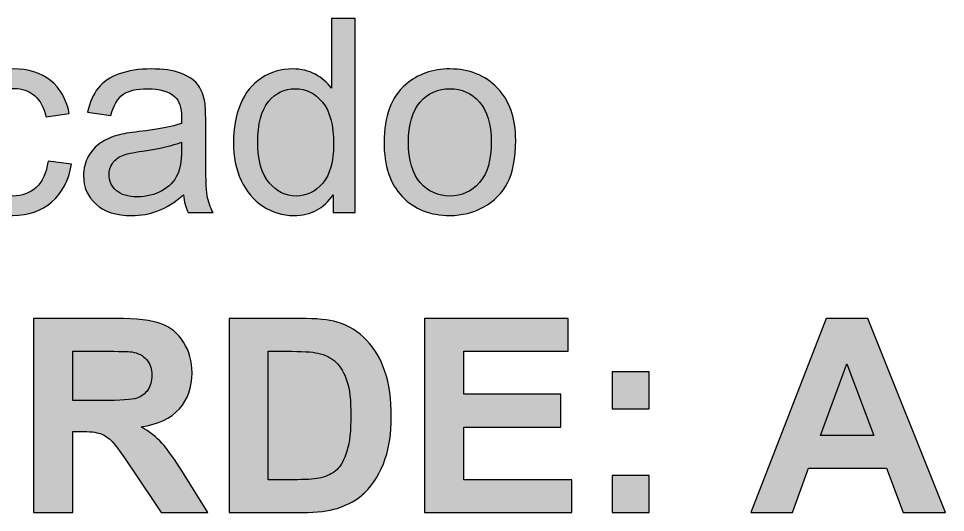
# Model space of a CAD drawing. Header units: centimetres. Extents: x -191 to 212, y -234 to 239.
# Drawn here: x 27.3 to 123.8, y 124 to 175.5 of the extents above; entities that cross this region are included whole.
import ezdxf

# ---------------------------------------------------------------- set-up
doc = ezdxf.new("R2010")
doc.units = ezdxf.units.CM
doc.header["$MEASUREMENT"] = 0
doc.layers.add('Capa 1', color=7, linetype='Continuous')

msp = doc.modelspace()

# ---------------------------------------------------------------- hatches: boundary and pattern name
at = {"layer": 'Capa 1', "true_color": 0x373435}
h = msp.add_hatch(color=250, dxfattribs=at)
edge = h.paths.add_edge_path()
edge.add_spline(control_points=[(60.03185, 155.2525), (60.03185, 155.2525), (60.03185, 157.11046), (60.03185, 157.11046), (59.10522, 155.66643), (57.74115, 154.94206), (55.93963, 154.94206), (54.77311, 154.94206), (53.70067, 155.26191), (52.727, 155.90631), (51.74863, 156.54602), (50.99133, 157.44443), (50.45041, 158.59213), (49.91418, 159.74454), (49.64607, 161.06628), (49.64607, 162.56205), (49.64607, 164.0202), (49.89067, 165.34194), (50.37515, 166.53198), (50.86433, 167.71731), (51.59341, 168.62983), (52.56707, 169.26013), (53.53604, 169.89513), (54.62729, 170.21028), (55.82674, 170.21028), (56.71104, 170.21028), (57.49655, 170.02213), (58.18329, 169.65054), (58.87003, 169.27894), (59.42978, 168.78976), (59.86252, 168.19239), (59.86252, 168.19239), (59.86252, 175.45961), (59.86252, 175.45961), (59.86252, 175.45961), (62.34607, 175.45961), (62.34607, 175.45961), (62.34607, 175.45961), (62.34607, 155.2525), (62.34607, 155.2525), (62.34607, 155.2525), (60.03185, 155.2525), (60.03185, 155.2525)], knot_values=[0, 0, 0, 0, 0.07142857, 0.07142857, 0.07142857, 0.14285714, 0.14285714, 0.14285714, 0.21428571, 0.21428571, 0.21428571, 0.28571429, 0.28571429, 0.28571429, 0.35714286, 0.35714286, 0.35714286, 0.42857143, 0.42857143, 0.42857143, 0.5, 0.5, 0.5, 0.57142857, 0.57142857, 0.57142857, 0.64285714, 0.64285714, 0.64285714, 0.71428571, 0.71428571, 0.71428571, 0.78571429, 0.78571429, 0.78571429, 0.85714286, 0.85714286, 0.85714286, 0.92857143, 0.92857143, 0.92857143, 1, 1, 1, 1], degree=3, periodic=1)
h = msp.add_hatch(color=250, dxfattribs=at)
edge = h.paths.add_edge_path()
edge.add_spline(control_points=[(30.33737, 160.61472), (30.33737, 160.61472), (32.76448, 160.27605), (32.76448, 160.27605), (32.49637, 158.60624), (31.81904, 157.30331), (30.72307, 156.35787), (29.62711, 155.41243), (28.27715, 154.94206), (26.68259, 154.94206), (24.68352, 154.94206), (23.07485, 155.59587), (21.8613, 156.9035), (20.64304, 158.21113), (20.03626, 160.0832), (20.03626, 162.51972), (20.03626, 164.10017), (20.29967, 165.47835), (20.82178, 166.66368), (21.34389, 167.84431), (22.13881, 168.73331), (23.21126, 169.32128), (24.279, 169.91394), (25.44081, 170.21028), (26.70141, 170.21028), (28.28655, 170.21028), (29.58948, 169.81046), (30.59607, 169.00613), (31.60737, 168.20179), (32.25648, 167.05879), (32.5387, 165.58183), (32.5387, 165.58183), (30.13981, 165.21494), (30.13981, 165.21494), (29.90933, 166.19802), (29.50481, 166.9365), (28.91685, 167.43509), (28.33359, 167.92898), (27.62804, 168.17828), (26.80018, 168.17828), (25.549, 168.17828), (24.533, 167.73142), (23.74748, 166.83772), (22.96667, 165.93931), (22.57626, 164.5282), (22.57626, 162.59028), (22.57626, 160.62413), (22.95255, 159.19891), (23.70515, 158.30991), (24.46244, 157.42091), (25.44552, 156.97406), (26.65437, 156.97406), (27.63274, 156.97406), (28.44648, 157.27039), (29.09559, 157.86776), (29.74941, 158.46043), (30.16333, 159.37765), (30.33737, 160.61472)], knot_values=[0, 0, 0, 0, 0.05263158, 0.05263158, 0.05263158, 0.10526316, 0.10526316, 0.10526316, 0.15789474, 0.15789474, 0.15789474, 0.21052632, 0.21052632, 0.21052632, 0.26315789, 0.26315789, 0.26315789, 0.31578947, 0.31578947, 0.31578947, 0.36842105, 0.36842105, 0.36842105, 0.42105263, 0.42105263, 0.42105263, 0.47368421, 0.47368421, 0.47368421, 0.52631579, 0.52631579, 0.52631579, 0.57894737, 0.57894737, 0.57894737, 0.63157895, 0.63157895, 0.63157895, 0.68421053, 0.68421053, 0.68421053, 0.73684211, 0.73684211, 0.73684211, 0.78947368, 0.78947368, 0.78947368, 0.84210526, 0.84210526, 0.84210526, 0.89473684, 0.89473684, 0.89473684, 0.94736842, 0.94736842, 0.94736842, 1, 1, 1, 1], degree=3, periodic=1)
h = msp.add_hatch(color=250, dxfattribs=at)
edge = h.paths.add_edge_path()
edge.add_spline(control_points=[(44.44848, 157.08694), (43.52655, 156.30143), (42.63755, 155.75109), (41.78618, 155.42654), (40.93481, 155.10198), (40.02229, 154.94206), (39.04392, 154.94206), (37.43526, 154.94206), (36.19818, 155.33246), (35.3327, 156.11798), (34.46722, 156.8988), (34.03448, 157.90068), (34.03448, 159.11894), (34.03448, 159.83391), (34.19911, 160.48772), (34.52366, 161.08039), (34.85292, 161.67305), (35.28096, 162.14343), (35.80778, 162.50091), (36.33929, 162.85839), (36.93196, 163.1312), (37.59518, 163.31465), (38.08437, 163.44165), (38.82285, 163.56394), (39.80592, 163.68624), (41.8097, 163.92142), (43.29137, 164.20835), (44.23681, 164.53761), (44.24622, 164.87628), (44.25092, 165.09265), (44.25092, 165.18202), (44.25092, 166.18861), (44.01574, 166.89887), (43.54537, 167.31279), (42.91037, 167.87254), (41.96492, 168.15005), (40.71374, 168.15005), (39.54252, 168.15005), (38.67703, 167.94309), (38.122, 167.53387), (37.56226, 167.12465), (37.15304, 166.40028), (36.88492, 165.35605), (36.88492, 165.35605), (34.45781, 165.69472), (34.45781, 165.69472), (34.67889, 166.73424), (35.04107, 167.5762), (35.54907, 168.21591), (36.05707, 168.85561), (36.79085, 169.34479), (37.75041, 169.69287), (38.70526, 170.03624), (39.82003, 170.21028), (41.08063, 170.21028), (42.33181, 170.21028), (43.35252, 170.06446), (44.13803, 169.76813), (44.91885, 169.47179), (45.4974, 169.10491), (45.86429, 168.65805), (46.23118, 168.2112), (46.48989, 167.64676), (46.6404, 166.96472), (46.72037, 166.54139), (46.7627, 165.77939), (46.7627, 164.68342), (46.7627, 164.68342), (46.7627, 161.39083), (46.7627, 161.39083), (46.7627, 159.09072), (46.81444, 157.63728), (46.91792, 157.02109), (47.0167, 156.40491), (47.22366, 155.81694), (47.5247, 155.2525), (47.5247, 155.2525), (44.92826, 155.2525), (44.92826, 155.2525), (44.67896, 155.77461), (44.51903, 156.38609), (44.44848, 157.08694)], knot_values=[0, 0, 0, 0, 0.03703704, 0.03703704, 0.03703704, 0.07407407, 0.07407407, 0.07407407, 0.11111111, 0.11111111, 0.11111111, 0.14814815, 0.14814815, 0.14814815, 0.18518519, 0.18518519, 0.18518519, 0.22222222, 0.22222222, 0.22222222, 0.25925926, 0.25925926, 0.25925926, 0.2962963, 0.2962963, 0.2962963, 0.33333333, 0.33333333, 0.33333333, 0.37037037, 0.37037037, 0.37037037, 0.40740741, 0.40740741, 0.40740741, 0.44444444, 0.44444444, 0.44444444, 0.48148148, 0.48148148, 0.48148148, 0.51851852, 0.51851852, 0.51851852, 0.55555556, 0.55555556, 0.55555556, 0.59259259, 0.59259259, 0.59259259, 0.62962963, 0.62962963, 0.62962963, 0.66666667, 0.66666667, 0.66666667, 0.7037037, 0.7037037, 0.7037037, 0.74074074, 0.74074074, 0.74074074, 0.77777778, 0.77777778, 0.77777778, 0.81481481, 0.81481481, 0.81481481, 0.85185185, 0.85185185, 0.85185185, 0.88888889, 0.88888889, 0.88888889, 0.92592593, 0.92592593, 0.92592593, 0.96296296, 0.96296296, 0.96296296, 1, 1, 1, 1], degree=3, periodic=1)
h = msp.add_hatch(color=250, dxfattribs=at)
edge = h.paths.add_edge_path()
edge.add_spline(control_points=[(65.34233, 162.57617), (65.34233, 165.2808), (66.09493, 167.28457), (67.60481, 168.5875), (68.8607, 169.66935), (70.39881, 170.21028), (72.20974, 170.21028), (74.21822, 170.21028), (75.86452, 169.55176), (77.14392, 168.23472), (78.41863, 166.92239), (79.05833, 165.10205), (79.05833, 162.78313), (79.05833, 160.90165), (78.77611, 159.42468), (78.21166, 158.34754), (77.64722, 157.27039), (76.82407, 156.43313), (75.74222, 155.83576), (74.66507, 155.23839), (73.48444, 154.94206), (72.20974, 154.94206), (70.15893, 154.94206), (68.50322, 155.59587), (67.23793, 156.9082), (65.97263, 158.22054), (65.34233, 160.11143), (65.34233, 162.57617)], knot_values=[0, 0, 0, 0, 0.11111111, 0.11111111, 0.11111111, 0.22222222, 0.22222222, 0.22222222, 0.33333333, 0.33333333, 0.33333333, 0.44444444, 0.44444444, 0.44444444, 0.55555556, 0.55555556, 0.55555556, 0.66666667, 0.66666667, 0.66666667, 0.77777778, 0.77777778, 0.77777778, 0.88888889, 0.88888889, 0.88888889, 1, 1, 1, 1], degree=3, periodic=1)
h = msp.add_hatch(color=250, dxfattribs=at)
edge = h.paths.add_edge_path()
edge.add_spline(control_points=[(52.18607, 162.55735), (52.18607, 160.68528), (52.58118, 159.28828), (53.37611, 158.36165), (54.16633, 157.43502), (55.10237, 156.97406), (56.17952, 156.97406), (57.26607, 156.97406), (58.188, 157.4162), (58.95, 158.3005), (59.70729, 159.1848), (60.08829, 160.53476), (60.08829, 162.35039), (60.08829, 164.34476), (59.70259, 165.81231), (58.92648, 166.74835), (58.15507, 167.68439), (57.20022, 168.15005), (56.06663, 168.15005), (54.96126, 168.15005), (54.03933, 167.7032), (53.29615, 166.80479), (52.55767, 165.90639), (52.18607, 164.49057), (52.18607, 162.55735)], knot_values=[0, 0, 0, 0, 0.125, 0.125, 0.125, 0.25, 0.25, 0.25, 0.375, 0.375, 0.375, 0.5, 0.5, 0.5, 0.625, 0.625, 0.625, 0.75, 0.75, 0.75, 0.875, 0.875, 0.875, 1, 1, 1, 1], degree=3, periodic=1)
h = msp.add_hatch(color=250, dxfattribs=at)
edge = h.paths.add_edge_path()
edge.add_spline(control_points=[(67.88233, 162.57146), (67.88233, 160.69939), (68.29156, 159.29768), (69.11, 158.37106), (69.93315, 157.43972), (70.96326, 156.97406), (72.20974, 156.97406), (73.44211, 156.97406), (74.46752, 157.43972), (75.29067, 158.37576), (76.10911, 159.3118), (76.51833, 160.73702), (76.51833, 162.65142), (76.51833, 164.45765), (76.10441, 165.82642), (75.28126, 166.75305), (74.45811, 167.68439), (73.4327, 168.15005), (72.20974, 168.15005), (70.96326, 168.15005), (69.93315, 167.68909), (69.11, 166.76246), (68.29156, 165.83583), (67.88233, 164.43883), (67.88233, 162.57146)], knot_values=[0, 0, 0, 0, 0.125, 0.125, 0.125, 0.25, 0.25, 0.25, 0.375, 0.375, 0.375, 0.5, 0.5, 0.5, 0.625, 0.625, 0.625, 0.75, 0.75, 0.75, 0.875, 0.875, 0.875, 1, 1, 1, 1], degree=3, periodic=1)
h = msp.add_hatch(color=250, dxfattribs=at)
edge = h.paths.add_edge_path()
edge.add_spline(control_points=[(44.25092, 162.59028), (43.34781, 162.22339), (41.99315, 161.91294), (40.18692, 161.65894), (39.16152, 161.51313), (38.43715, 161.3485), (38.01381, 161.16505), (37.59048, 160.98161), (37.26592, 160.7135), (37.03544, 160.36543), (36.80496, 160.01265), (36.68737, 159.62224), (36.68737, 159.1895), (36.68737, 158.53568), (36.93666, 157.98535), (37.43996, 157.54791), (37.94326, 157.11046), (38.67703, 156.88939), (39.64129, 156.88939), (40.59615, 156.88939), (41.44752, 157.09635), (42.1954, 157.51498), (42.93859, 157.92891), (43.48892, 158.49806), (43.837, 159.21772), (44.10511, 159.77746), (44.23681, 160.60061), (44.23681, 161.68717), (44.23681, 161.68717), (44.25092, 162.59028), (44.25092, 162.59028)], knot_values=[0, 0, 0, 0, 0.1, 0.1, 0.1, 0.2, 0.2, 0.2, 0.3, 0.3, 0.3, 0.4, 0.4, 0.4, 0.5, 0.5, 0.5, 0.6, 0.6, 0.6, 0.7, 0.7, 0.7, 0.8, 0.8, 0.8, 0.9, 0.9, 0.9, 1, 1, 1, 1], degree=3, periodic=1)
at = {"layer": 'Capa 1', "true_color": 0x00a859}
h = msp.add_hatch(color=114, dxfattribs=at)
edge = h.paths.add_edge_path()
edge.add_spline(control_points=[(28.80866, 124.00992), (28.80866, 124.00992), (28.80866, 144.21703), (28.80866, 144.21703), (28.80866, 144.21703), (37.40233, 144.21703), (37.40233, 144.21703), (39.56133, 144.21703), (41.13236, 144.03358), (42.11073, 143.6714), (43.09381, 143.30921), (43.87462, 142.66481), (44.46259, 141.73818), (45.05055, 140.80684), (45.34688, 139.74851), (45.34688, 138.55377), (45.34688, 137.03447), (44.90473, 135.78329), (44.01573, 134.79551), (43.12673, 133.80773), (41.80029, 133.18684), (40.0317, 132.92814), (40.91129, 132.41544), (41.63566, 131.85099), (42.20481, 131.23481), (42.77866, 130.61862), (43.55007, 129.52266), (44.51903, 127.95162), (44.51903, 127.95162), (46.98377, 124.00992), (46.98377, 124.00992), (46.98377, 124.00992), (42.10603, 124.00992), (42.10603, 124.00992), (42.10603, 124.00992), (39.18033, 128.42199), (39.18033, 128.42199), (38.1314, 129.98833), (37.41173, 130.9761), (37.02133, 131.38533), (36.63562, 131.78984), (36.2264, 132.07207), (35.79366, 132.22259), (35.35622, 132.3731), (34.66948, 132.44836), (33.72874, 132.44836), (33.72874, 132.44836), (32.90088, 132.44836), (32.90088, 132.44836), (32.90088, 132.44836), (32.90088, 124.00992), (32.90088, 124.00992), (32.90088, 124.00992), (28.80866, 124.00992), (28.80866, 124.00992)], knot_values=[0, 0, 0, 0, 0.05555556, 0.05555556, 0.05555556, 0.11111111, 0.11111111, 0.11111111, 0.16666667, 0.16666667, 0.16666667, 0.22222222, 0.22222222, 0.22222222, 0.27777778, 0.27777778, 0.27777778, 0.33333333, 0.33333333, 0.33333333, 0.38888889, 0.38888889, 0.38888889, 0.44444444, 0.44444444, 0.44444444, 0.5, 0.5, 0.5, 0.55555556, 0.55555556, 0.55555556, 0.61111111, 0.61111111, 0.61111111, 0.66666667, 0.66666667, 0.66666667, 0.72222222, 0.72222222, 0.72222222, 0.77777778, 0.77777778, 0.77777778, 0.83333333, 0.83333333, 0.83333333, 0.88888889, 0.88888889, 0.88888889, 0.94444444, 0.94444444, 0.94444444, 1, 1, 1, 1], degree=3, periodic=1)
h = msp.add_hatch(color=114, dxfattribs=at)
edge = h.paths.add_edge_path()
edge.add_spline(control_points=[(49.18981, 144.21703), (49.18981, 144.21703), (56.63107, 144.21703), (56.63107, 144.21703), (58.31029, 144.21703), (59.5897, 144.09003), (60.46929, 143.83132), (61.64992, 143.48325), (62.66592, 142.86236), (63.50788, 141.96866), (64.35455, 141.07966), (64.99425, 139.9884), (65.4364, 138.69488), (65.87385, 137.40607), (66.09492, 135.81151), (66.09492, 133.92062), (66.09492, 132.25551), (65.88796, 130.82559), (65.47403, 129.62144), (64.97074, 128.14918), (64.25107, 126.95914), (63.31503, 126.05133), (62.60948, 125.35988), (61.65463, 124.82366), (60.45518, 124.43796), (59.55677, 124.15103), (58.35733, 124.00992), (56.85214, 124.00992), (56.85214, 124.00992), (49.18981, 124.00992), (49.18981, 124.00992), (49.18981, 124.00992), (49.18981, 144.21703), (49.18981, 144.21703)], knot_values=[0, 0, 0, 0, 0.09090909, 0.09090909, 0.09090909, 0.18181818, 0.18181818, 0.18181818, 0.27272727, 0.27272727, 0.27272727, 0.36363636, 0.36363636, 0.36363636, 0.45454545, 0.45454545, 0.45454545, 0.54545455, 0.54545455, 0.54545455, 0.63636364, 0.63636364, 0.63636364, 0.72727273, 0.72727273, 0.72727273, 0.81818182, 0.81818182, 0.81818182, 0.90909091, 0.90909091, 0.90909091, 1, 1, 1, 1], degree=3, periodic=1)
h = msp.add_hatch(color=114, dxfattribs=at)
edge = h.paths.add_edge_path()
edge.add_spline(control_points=[(69.57096, 124.00992), (69.57096, 124.00992), (69.57096, 144.21703), (69.57096, 144.21703), (69.57096, 144.21703), (84.52874, 144.21703), (84.52874, 144.21703), (84.52874, 144.21703), (84.52874, 140.80214), (84.52874, 140.80214), (84.52874, 140.80214), (73.66318, 140.80214), (73.66318, 140.80214), (73.66318, 140.80214), (73.66318, 136.31481), (73.66318, 136.31481), (73.66318, 136.31481), (83.76674, 136.31481), (83.76674, 136.31481), (83.76674, 136.31481), (83.76674, 132.89992), (83.76674, 132.89992), (83.76674, 132.89992), (73.66318, 132.89992), (73.66318, 132.89992), (73.66318, 132.89992), (73.66318, 127.42481), (73.66318, 127.42481), (73.66318, 127.42481), (84.92385, 127.42481), (84.92385, 127.42481), (84.92385, 127.42481), (84.92385, 124.00992), (84.92385, 124.00992), (84.92385, 124.00992), (69.57096, 124.00992), (69.57096, 124.00992)], knot_values=[0, 0, 0, 0, 0.08333333, 0.08333333, 0.08333333, 0.16666667, 0.16666667, 0.16666667, 0.25, 0.25, 0.25, 0.33333333, 0.33333333, 0.33333333, 0.41666667, 0.41666667, 0.41666667, 0.5, 0.5, 0.5, 0.58333333, 0.58333333, 0.58333333, 0.66666667, 0.66666667, 0.66666667, 0.75, 0.75, 0.75, 0.83333333, 0.83333333, 0.83333333, 0.91666667, 0.91666667, 0.91666667, 1, 1, 1, 1], degree=3, periodic=1)
at = {"layer": 'Capa 1', "true_color": 0x373435}
h = msp.add_hatch(color=250, dxfattribs=at)
edge = h.paths.add_edge_path()
edge.add_spline(control_points=[(123.83758, 124.00992), (123.83758, 124.00992), (119.43021, 124.00992), (119.43021, 124.00992), (119.43021, 124.00992), (117.68514, 128.61014), (117.68514, 128.61014), (117.68514, 128.61014), (109.58066, 128.61014), (109.58066, 128.61014), (109.58066, 128.61014), (107.90144, 124.00992), (107.90144, 124.00992), (107.90144, 124.00992), (103.57403, 124.00992), (103.57403, 124.00992), (103.57403, 124.00992), (111.41981, 144.21703), (111.41981, 144.21703), (111.41981, 144.21703), (115.74251, 144.21703), (115.74251, 144.21703), (115.74251, 144.21703), (123.83758, 124.00992), (123.83758, 124.00992)], knot_values=[0, 0, 0, 0, 0.125, 0.125, 0.125, 0.25, 0.25, 0.25, 0.375, 0.375, 0.375, 0.5, 0.5, 0.5, 0.625, 0.625, 0.625, 0.75, 0.75, 0.75, 0.875, 0.875, 0.875, 1, 1, 1, 1], degree=3, periodic=1)
at = {"layer": 'Capa 1', "true_color": 0x00a859}
h = msp.add_hatch(color=114, dxfattribs=at)
edge = h.paths.add_edge_path()
edge.add_spline(control_points=[(32.90088, 135.6657), (32.90088, 135.6657), (35.92066, 135.6657), (35.92066, 135.6657), (37.8774, 135.6657), (39.09566, 135.75036), (39.58485, 135.91499), (40.06933, 136.07962), (40.45503, 136.36655), (40.72785, 136.77107), (41.00536, 137.17558), (41.14177, 137.68358), (41.14177, 138.29036), (41.14177, 138.9724), (40.95833, 139.51803), (40.59614, 139.94136), (40.23396, 140.35999), (39.72125, 140.6234), (39.06273, 140.73158), (38.72877, 140.77862), (37.73629, 140.80214), (36.08529, 140.80214), (36.08529, 140.80214), (32.90088, 140.80214), (32.90088, 140.80214), (32.90088, 140.80214), (32.90088, 135.6657), (32.90088, 135.6657)], knot_values=[0, 0, 0, 0, 0.11111111, 0.11111111, 0.11111111, 0.22222222, 0.22222222, 0.22222222, 0.33333333, 0.33333333, 0.33333333, 0.44444444, 0.44444444, 0.44444444, 0.55555556, 0.55555556, 0.55555556, 0.66666667, 0.66666667, 0.66666667, 0.77777778, 0.77777778, 0.77777778, 0.88888889, 0.88888889, 0.88888889, 1, 1, 1, 1], degree=3, periodic=1)
h = msp.add_hatch(color=114, dxfattribs=at)
edge = h.paths.add_edge_path()
edge.add_spline(control_points=[(53.28203, 140.80214), (53.28203, 140.80214), (53.28203, 127.42481), (53.28203, 127.42481), (53.28203, 127.42481), (56.31592, 127.42481), (56.31592, 127.42481), (57.44951, 127.42481), (58.26796, 127.49066), (58.77126, 127.61766), (59.43448, 127.78229), (59.98011, 128.06451), (60.41285, 128.45962), (60.85029, 128.85473), (61.20307, 129.50385), (61.47588, 130.40696), (61.7534, 131.31007), (61.88981, 132.54714), (61.88981, 134.10877), (61.88981, 135.6704), (61.7534, 136.86514), (61.47588, 137.7024), (61.20307, 138.53966), (60.81737, 139.18877), (60.32348, 139.65914), (59.82959, 140.12481), (59.204, 140.44466), (58.442, 140.60929), (57.87755, 140.73629), (56.76277, 140.80214), (55.10707, 140.80214), (55.10707, 140.80214), (53.28203, 140.80214), (53.28203, 140.80214)], knot_values=[0, 0, 0, 0, 0.09090909, 0.09090909, 0.09090909, 0.18181818, 0.18181818, 0.18181818, 0.27272727, 0.27272727, 0.27272727, 0.36363636, 0.36363636, 0.36363636, 0.45454545, 0.45454545, 0.45454545, 0.54545455, 0.54545455, 0.54545455, 0.63636364, 0.63636364, 0.63636364, 0.72727273, 0.72727273, 0.72727273, 0.81818182, 0.81818182, 0.81818182, 0.90909091, 0.90909091, 0.90909091, 1, 1, 1, 1], degree=3, periodic=1)
at = {"layer": 'Capa 1', "true_color": 0x373435}
h = msp.add_hatch(color=250, dxfattribs=at)
edge = h.paths.add_edge_path()
edge.add_spline(control_points=[(116.3587, 132.02503), (116.3587, 132.02503), (113.55058, 139.50392), (113.55058, 139.50392), (113.55058, 139.50392), (110.82244, 132.02503), (110.82244, 132.02503), (110.82244, 132.02503), (116.3587, 132.02503), (116.3587, 132.02503)], knot_values=[0, 0, 0, 0, 0.33333333, 0.33333333, 0.33333333, 0.66666667, 0.66666667, 0.66666667, 1, 1, 1, 1], degree=3, periodic=1)
at = {"layer": 'Capa 1', "true_color": 0x00a859}
h = msp.add_hatch(color=114, dxfattribs=at)
edge = h.paths.add_edge_path()
edge.add_spline(control_points=[(89.10074, 134.79081), (89.10074, 134.79081), (89.10074, 138.65725), (89.10074, 138.65725), (89.10074, 138.65725), (92.96718, 138.65725), (92.96718, 138.65725), (92.96718, 138.65725), (92.96718, 134.79081), (92.96718, 134.79081), (92.96718, 134.79081), (89.10074, 134.79081), (89.10074, 134.79081)], knot_values=[0, 0, 0, 0, 0.25, 0.25, 0.25, 0.5, 0.5, 0.5, 0.75, 0.75, 0.75, 1, 1, 1, 1], degree=3, periodic=1)
h = msp.add_hatch(color=114, dxfattribs=at)
edge = h.paths.add_edge_path()
edge.add_spline(control_points=[(89.10074, 124.00992), (89.10074, 124.00992), (89.10074, 127.87636), (89.10074, 127.87636), (89.10074, 127.87636), (92.96718, 127.87636), (92.96718, 127.87636), (92.96718, 127.87636), (92.96718, 124.00992), (92.96718, 124.00992), (92.96718, 124.00992), (89.10074, 124.00992), (89.10074, 124.00992)], knot_values=[0, 0, 0, 0, 0.25, 0.25, 0.25, 0.5, 0.5, 0.5, 0.75, 0.75, 0.75, 1, 1, 1, 1], degree=3, periodic=1)

# ---------------------------------------------------------------- linework, layer by layer
at = {"layer": 'Capa 1', "color": 250}
for points, knots in [([(60.03185, 155.2525), (60.03185, 155.2525), (60.03185, 157.11046), (60.03185, 157.11046), (59.10522, 155.66643), (57.74115, 154.94206), (55.93963, 154.94206), (54.77311, 154.94206), (53.70067, 155.26191), (52.727, 155.90631), (51.74863, 156.54602), (50.99133, 157.44443), (50.45041, 158.59213), (49.91418, 159.74454), (49.64607, 161.06628), (49.64607, 162.56205), (49.64607, 164.0202), (49.89067, 165.34194), (50.37515, 166.53198), (50.86433, 167.71731), (51.59341, 168.62983), (52.56707, 169.26013), (53.53604, 169.89513), (54.62729, 170.21028), (55.82674, 170.21028), (56.71104, 170.21028), (57.49655, 170.02213), (58.18329, 169.65054), (58.87003, 169.27894), (59.42978, 168.78976), (59.86252, 168.19239), (59.86252, 168.19239), (59.86252, 175.45961), (59.86252, 175.45961), (59.86252, 175.45961), (62.34607, 175.45961), (62.34607, 175.45961), (62.34607, 175.45961), (62.34607, 155.2525), (62.34607, 155.2525), (62.34607, 155.2525), (60.03185, 155.2525), (60.03185, 155.2525)], [0, 0, 0, 0, 0.07142857, 0.07142857, 0.07142857, 0.14285714, 0.14285714, 0.14285714, 0.21428571, 0.21428571, 0.21428571, 0.28571429, 0.28571429, 0.28571429, 0.35714286, 0.35714286, 0.35714286, 0.42857143, 0.42857143, 0.42857143, 0.5, 0.5, 0.5, 0.57142857, 0.57142857, 0.57142857, 0.64285714, 0.64285714, 0.64285714, 0.71428571, 0.71428571, 0.71428571, 0.78571429, 0.78571429, 0.78571429, 0.85714286, 0.85714286, 0.85714286, 0.92857143, 0.92857143, 0.92857143, 1, 1, 1, 1]), ([(30.33737, 160.61472), (30.33737, 160.61472), (32.76448, 160.27605), (32.76448, 160.27605), (32.49637, 158.60624), (31.81904, 157.30331), (30.72307, 156.35787), (29.62711, 155.41243), (28.27715, 154.94206), (26.68259, 154.94206), (24.68352, 154.94206), (23.07485, 155.59587), (21.8613, 156.9035), (20.64304, 158.21113), (20.03626, 160.0832), (20.03626, 162.51972), (20.03626, 164.10017), (20.29967, 165.47835), (20.82178, 166.66368), (21.34389, 167.84431), (22.13881, 168.73331), (23.21126, 169.32128), (24.279, 169.91394), (25.44081, 170.21028), (26.70141, 170.21028), (28.28655, 170.21028), (29.58948, 169.81046), (30.59607, 169.00613), (31.60737, 168.20179), (32.25648, 167.05879), (32.5387, 165.58183), (32.5387, 165.58183), (30.13981, 165.21494), (30.13981, 165.21494), (29.90933, 166.19802), (29.50481, 166.9365), (28.91685, 167.43509), (28.33359, 167.92898), (27.62804, 168.17828), (26.80018, 168.17828), (25.549, 168.17828), (24.533, 167.73142), (23.74748, 166.83772), (22.96667, 165.93931), (22.57626, 164.5282), (22.57626, 162.59028), (22.57626, 160.62413), (22.95255, 159.19891), (23.70515, 158.30991), (24.46244, 157.42091), (25.44552, 156.97406), (26.65437, 156.97406), (27.63274, 156.97406), (28.44648, 157.27039), (29.09559, 157.86776), (29.74941, 158.46043), (30.16333, 159.37765), (30.33737, 160.61472)], [0, 0, 0, 0, 0.05263158, 0.05263158, 0.05263158, 0.10526316, 0.10526316, 0.10526316, 0.15789474, 0.15789474, 0.15789474, 0.21052632, 0.21052632, 0.21052632, 0.26315789, 0.26315789, 0.26315789, 0.31578947, 0.31578947, 0.31578947, 0.36842105, 0.36842105, 0.36842105, 0.42105263, 0.42105263, 0.42105263, 0.47368421, 0.47368421, 0.47368421, 0.52631579, 0.52631579, 0.52631579, 0.57894737, 0.57894737, 0.57894737, 0.63157895, 0.63157895, 0.63157895, 0.68421053, 0.68421053, 0.68421053, 0.73684211, 0.73684211, 0.73684211, 0.78947368, 0.78947368, 0.78947368, 0.84210526, 0.84210526, 0.84210526, 0.89473684, 0.89473684, 0.89473684, 0.94736842, 0.94736842, 0.94736842, 1, 1, 1, 1]), ([(44.44848, 157.08694), (43.52655, 156.30143), (42.63755, 155.75109), (41.78618, 155.42654), (40.93481, 155.10198), (40.02229, 154.94206), (39.04392, 154.94206), (37.43526, 154.94206), (36.19818, 155.33246), (35.3327, 156.11798), (34.46722, 156.8988), (34.03448, 157.90068), (34.03448, 159.11894), (34.03448, 159.83391), (34.19911, 160.48772), (34.52366, 161.08039), (34.85292, 161.67305), (35.28096, 162.14343), (35.80778, 162.50091), (36.33929, 162.85839), (36.93196, 163.1312), (37.59518, 163.31465), (38.08437, 163.44165), (38.82285, 163.56394), (39.80592, 163.68624), (41.8097, 163.92142), (43.29137, 164.20835), (44.23681, 164.53761), (44.24622, 164.87628), (44.25092, 165.09265), (44.25092, 165.18202), (44.25092, 166.18861), (44.01574, 166.89887), (43.54537, 167.31279), (42.91037, 167.87254), (41.96492, 168.15005), (40.71374, 168.15005), (39.54252, 168.15005), (38.67703, 167.94309), (38.122, 167.53387), (37.56226, 167.12465), (37.15304, 166.40028), (36.88492, 165.35605), (36.88492, 165.35605), (34.45781, 165.69472), (34.45781, 165.69472), (34.67889, 166.73424), (35.04107, 167.5762), (35.54907, 168.21591), (36.05707, 168.85561), (36.79085, 169.34479), (37.75041, 169.69287), (38.70526, 170.03624), (39.82003, 170.21028), (41.08063, 170.21028), (42.33181, 170.21028), (43.35252, 170.06446), (44.13803, 169.76813), (44.91885, 169.47179), (45.4974, 169.10491), (45.86429, 168.65805), (46.23118, 168.2112), (46.48989, 167.64676), (46.6404, 166.96472), (46.72037, 166.54139), (46.7627, 165.77939), (46.7627, 164.68342), (46.7627, 164.68342), (46.7627, 161.39083), (46.7627, 161.39083), (46.7627, 159.09072), (46.81444, 157.63728), (46.91792, 157.02109), (47.0167, 156.40491), (47.22366, 155.81694), (47.5247, 155.2525), (47.5247, 155.2525), (44.92826, 155.2525), (44.92826, 155.2525), (44.67896, 155.77461), (44.51903, 156.38609), (44.44848, 157.08694)], [0, 0, 0, 0, 0.03703704, 0.03703704, 0.03703704, 0.07407407, 0.07407407, 0.07407407, 0.11111111, 0.11111111, 0.11111111, 0.14814815, 0.14814815, 0.14814815, 0.18518519, 0.18518519, 0.18518519, 0.22222222, 0.22222222, 0.22222222, 0.25925926, 0.25925926, 0.25925926, 0.2962963, 0.2962963, 0.2962963, 0.33333333, 0.33333333, 0.33333333, 0.37037037, 0.37037037, 0.37037037, 0.40740741, 0.40740741, 0.40740741, 0.44444444, 0.44444444, 0.44444444, 0.48148148, 0.48148148, 0.48148148, 0.51851852, 0.51851852, 0.51851852, 0.55555556, 0.55555556, 0.55555556, 0.59259259, 0.59259259, 0.59259259, 0.62962963, 0.62962963, 0.62962963, 0.66666667, 0.66666667, 0.66666667, 0.7037037, 0.7037037, 0.7037037, 0.74074074, 0.74074074, 0.74074074, 0.77777778, 0.77777778, 0.77777778, 0.81481481, 0.81481481, 0.81481481, 0.85185185, 0.85185185, 0.85185185, 0.88888889, 0.88888889, 0.88888889, 0.92592593, 0.92592593, 0.92592593, 0.96296296, 0.96296296, 0.96296296, 1, 1, 1, 1]), ([(65.34233, 162.57617), (65.34233, 165.2808), (66.09493, 167.28457), (67.60481, 168.5875), (68.8607, 169.66935), (70.39881, 170.21028), (72.20974, 170.21028), (74.21822, 170.21028), (75.86452, 169.55176), (77.14392, 168.23472), (78.41863, 166.92239), (79.05833, 165.10205), (79.05833, 162.78313), (79.05833, 160.90165), (78.77611, 159.42468), (78.21166, 158.34754), (77.64722, 157.27039), (76.82407, 156.43313), (75.74222, 155.83576), (74.66507, 155.23839), (73.48444, 154.94206), (72.20974, 154.94206), (70.15893, 154.94206), (68.50322, 155.59587), (67.23793, 156.9082), (65.97263, 158.22054), (65.34233, 160.11143), (65.34233, 162.57617)], [0, 0, 0, 0, 0.11111111, 0.11111111, 0.11111111, 0.22222222, 0.22222222, 0.22222222, 0.33333333, 0.33333333, 0.33333333, 0.44444444, 0.44444444, 0.44444444, 0.55555556, 0.55555556, 0.55555556, 0.66666667, 0.66666667, 0.66666667, 0.77777778, 0.77777778, 0.77777778, 0.88888889, 0.88888889, 0.88888889, 1, 1, 1, 1]), ([(52.18607, 162.55735), (52.18607, 160.68528), (52.58118, 159.28828), (53.37611, 158.36165), (54.16633, 157.43502), (55.10237, 156.97406), (56.17952, 156.97406), (57.26607, 156.97406), (58.188, 157.4162), (58.95, 158.3005), (59.70729, 159.1848), (60.08829, 160.53476), (60.08829, 162.35039), (60.08829, 164.34476), (59.70259, 165.81231), (58.92648, 166.74835), (58.15507, 167.68439), (57.20022, 168.15005), (56.06663, 168.15005), (54.96126, 168.15005), (54.03933, 167.7032), (53.29615, 166.80479), (52.55767, 165.90639), (52.18607, 164.49057), (52.18607, 162.55735)], [0, 0, 0, 0, 0.125, 0.125, 0.125, 0.25, 0.25, 0.25, 0.375, 0.375, 0.375, 0.5, 0.5, 0.5, 0.625, 0.625, 0.625, 0.75, 0.75, 0.75, 0.875, 0.875, 0.875, 1, 1, 1, 1]), ([(67.88233, 162.57146), (67.88233, 160.69939), (68.29156, 159.29768), (69.11, 158.37106), (69.93315, 157.43972), (70.96326, 156.97406), (72.20974, 156.97406), (73.44211, 156.97406), (74.46752, 157.43972), (75.29067, 158.37576), (76.10911, 159.3118), (76.51833, 160.73702), (76.51833, 162.65142), (76.51833, 164.45765), (76.10441, 165.82642), (75.28126, 166.75305), (74.45811, 167.68439), (73.4327, 168.15005), (72.20974, 168.15005), (70.96326, 168.15005), (69.93315, 167.68909), (69.11, 166.76246), (68.29156, 165.83583), (67.88233, 164.43883), (67.88233, 162.57146)], [0, 0, 0, 0, 0.125, 0.125, 0.125, 0.25, 0.25, 0.25, 0.375, 0.375, 0.375, 0.5, 0.5, 0.5, 0.625, 0.625, 0.625, 0.75, 0.75, 0.75, 0.875, 0.875, 0.875, 1, 1, 1, 1]), ([(44.25092, 162.59028), (43.34781, 162.22339), (41.99315, 161.91294), (40.18692, 161.65894), (39.16152, 161.51313), (38.43715, 161.3485), (38.01381, 161.16505), (37.59048, 160.98161), (37.26592, 160.7135), (37.03544, 160.36543), (36.80496, 160.01265), (36.68737, 159.62224), (36.68737, 159.1895), (36.68737, 158.53568), (36.93666, 157.98535), (37.43996, 157.54791), (37.94326, 157.11046), (38.67703, 156.88939), (39.64129, 156.88939), (40.59615, 156.88939), (41.44752, 157.09635), (42.1954, 157.51498), (42.93859, 157.92891), (43.48892, 158.49806), (43.837, 159.21772), (44.10511, 159.77746), (44.23681, 160.60061), (44.23681, 161.68717), (44.23681, 161.68717), (44.25092, 162.59028), (44.25092, 162.59028)], [0, 0, 0, 0, 0.1, 0.1, 0.1, 0.2, 0.2, 0.2, 0.3, 0.3, 0.3, 0.4, 0.4, 0.4, 0.5, 0.5, 0.5, 0.6, 0.6, 0.6, 0.7, 0.7, 0.7, 0.8, 0.8, 0.8, 0.9, 0.9, 0.9, 1, 1, 1, 1]), ([(123.83758, 124.00992), (123.83758, 124.00992), (119.43021, 124.00992), (119.43021, 124.00992), (119.43021, 124.00992), (117.68514, 128.61014), (117.68514, 128.61014), (117.68514, 128.61014), (109.58066, 128.61014), (109.58066, 128.61014), (109.58066, 128.61014), (107.90144, 124.00992), (107.90144, 124.00992), (107.90144, 124.00992), (103.57403, 124.00992), (103.57403, 124.00992), (103.57403, 124.00992), (111.41981, 144.21703), (111.41981, 144.21703), (111.41981, 144.21703), (115.74251, 144.21703), (115.74251, 144.21703), (115.74251, 144.21703), (123.83758, 124.00992), (123.83758, 124.00992)], [0, 0, 0, 0, 0.125, 0.125, 0.125, 0.25, 0.25, 0.25, 0.375, 0.375, 0.375, 0.5, 0.5, 0.5, 0.625, 0.625, 0.625, 0.75, 0.75, 0.75, 0.875, 0.875, 0.875, 1, 1, 1, 1]), ([(116.3587, 132.02503), (116.3587, 132.02503), (113.55058, 139.50392), (113.55058, 139.50392), (113.55058, 139.50392), (110.82244, 132.02503), (110.82244, 132.02503), (110.82244, 132.02503), (116.3587, 132.02503), (116.3587, 132.02503)], [0, 0, 0, 0, 0.33333333, 0.33333333, 0.33333333, 0.66666667, 0.66666667, 0.66666667, 1, 1, 1, 1])]:
    msp.add_open_spline(points, degree=3, knots=knots, dxfattribs=at)
at = {"layer": 'Capa 1', "color": 114}
for points, knots in [([(28.80866, 124.00992), (28.80866, 124.00992), (28.80866, 144.21703), (28.80866, 144.21703), (28.80866, 144.21703), (37.40233, 144.21703), (37.40233, 144.21703), (39.56133, 144.21703), (41.13236, 144.03358), (42.11073, 143.6714), (43.09381, 143.30921), (43.87462, 142.66481), (44.46259, 141.73818), (45.05055, 140.80684), (45.34688, 139.74851), (45.34688, 138.55377), (45.34688, 137.03447), (44.90473, 135.78329), (44.01573, 134.79551), (43.12673, 133.80773), (41.80029, 133.18684), (40.0317, 132.92814), (40.91129, 132.41544), (41.63566, 131.85099), (42.20481, 131.23481), (42.77866, 130.61862), (43.55007, 129.52266), (44.51903, 127.95162), (44.51903, 127.95162), (46.98377, 124.00992), (46.98377, 124.00992), (46.98377, 124.00992), (42.10603, 124.00992), (42.10603, 124.00992), (42.10603, 124.00992), (39.18033, 128.42199), (39.18033, 128.42199), (38.1314, 129.98833), (37.41173, 130.9761), (37.02133, 131.38533), (36.63562, 131.78984), (36.2264, 132.07207), (35.79366, 132.22259), (35.35622, 132.3731), (34.66948, 132.44836), (33.72874, 132.44836), (33.72874, 132.44836), (32.90088, 132.44836), (32.90088, 132.44836), (32.90088, 132.44836), (32.90088, 124.00992), (32.90088, 124.00992), (32.90088, 124.00992), (28.80866, 124.00992), (28.80866, 124.00992)], [0, 0, 0, 0, 0.05555556, 0.05555556, 0.05555556, 0.11111111, 0.11111111, 0.11111111, 0.16666667, 0.16666667, 0.16666667, 0.22222222, 0.22222222, 0.22222222, 0.27777778, 0.27777778, 0.27777778, 0.33333333, 0.33333333, 0.33333333, 0.38888889, 0.38888889, 0.38888889, 0.44444444, 0.44444444, 0.44444444, 0.5, 0.5, 0.5, 0.55555556, 0.55555556, 0.55555556, 0.61111111, 0.61111111, 0.61111111, 0.66666667, 0.66666667, 0.66666667, 0.72222222, 0.72222222, 0.72222222, 0.77777778, 0.77777778, 0.77777778, 0.83333333, 0.83333333, 0.83333333, 0.88888889, 0.88888889, 0.88888889, 0.94444444, 0.94444444, 0.94444444, 1, 1, 1, 1]), ([(49.18981, 144.21703), (49.18981, 144.21703), (56.63107, 144.21703), (56.63107, 144.21703), (58.31029, 144.21703), (59.5897, 144.09003), (60.46929, 143.83132), (61.64992, 143.48325), (62.66592, 142.86236), (63.50788, 141.96866), (64.35455, 141.07966), (64.99425, 139.9884), (65.4364, 138.69488), (65.87385, 137.40607), (66.09492, 135.81151), (66.09492, 133.92062), (66.09492, 132.25551), (65.88796, 130.82559), (65.47403, 129.62144), (64.97074, 128.14918), (64.25107, 126.95914), (63.31503, 126.05133), (62.60948, 125.35988), (61.65463, 124.82366), (60.45518, 124.43796), (59.55677, 124.15103), (58.35733, 124.00992), (56.85214, 124.00992), (56.85214, 124.00992), (49.18981, 124.00992), (49.18981, 124.00992), (49.18981, 124.00992), (49.18981, 144.21703), (49.18981, 144.21703)], [0, 0, 0, 0, 0.09090909, 0.09090909, 0.09090909, 0.18181818, 0.18181818, 0.18181818, 0.27272727, 0.27272727, 0.27272727, 0.36363636, 0.36363636, 0.36363636, 0.45454545, 0.45454545, 0.45454545, 0.54545455, 0.54545455, 0.54545455, 0.63636364, 0.63636364, 0.63636364, 0.72727273, 0.72727273, 0.72727273, 0.81818182, 0.81818182, 0.81818182, 0.90909091, 0.90909091, 0.90909091, 1, 1, 1, 1]), ([(69.57096, 124.00992), (69.57096, 124.00992), (69.57096, 144.21703), (69.57096, 144.21703), (69.57096, 144.21703), (84.52874, 144.21703), (84.52874, 144.21703), (84.52874, 144.21703), (84.52874, 140.80214), (84.52874, 140.80214), (84.52874, 140.80214), (73.66318, 140.80214), (73.66318, 140.80214), (73.66318, 140.80214), (73.66318, 136.31481), (73.66318, 136.31481), (73.66318, 136.31481), (83.76674, 136.31481), (83.76674, 136.31481), (83.76674, 136.31481), (83.76674, 132.89992), (83.76674, 132.89992), (83.76674, 132.89992), (73.66318, 132.89992), (73.66318, 132.89992), (73.66318, 132.89992), (73.66318, 127.42481), (73.66318, 127.42481), (73.66318, 127.42481), (84.92385, 127.42481), (84.92385, 127.42481), (84.92385, 127.42481), (84.92385, 124.00992), (84.92385, 124.00992), (84.92385, 124.00992), (69.57096, 124.00992), (69.57096, 124.00992)], [0, 0, 0, 0, 0.08333333, 0.08333333, 0.08333333, 0.16666667, 0.16666667, 0.16666667, 0.25, 0.25, 0.25, 0.33333333, 0.33333333, 0.33333333, 0.41666667, 0.41666667, 0.41666667, 0.5, 0.5, 0.5, 0.58333333, 0.58333333, 0.58333333, 0.66666667, 0.66666667, 0.66666667, 0.75, 0.75, 0.75, 0.83333333, 0.83333333, 0.83333333, 0.91666667, 0.91666667, 0.91666667, 1, 1, 1, 1]), ([(32.90088, 135.6657), (32.90088, 135.6657), (35.92066, 135.6657), (35.92066, 135.6657), (37.8774, 135.6657), (39.09566, 135.75036), (39.58485, 135.91499), (40.06933, 136.07962), (40.45503, 136.36655), (40.72785, 136.77107), (41.00536, 137.17558), (41.14177, 137.68358), (41.14177, 138.29036), (41.14177, 138.9724), (40.95833, 139.51803), (40.59614, 139.94136), (40.23396, 140.35999), (39.72125, 140.6234), (39.06273, 140.73158), (38.72877, 140.77862), (37.73629, 140.80214), (36.08529, 140.80214), (36.08529, 140.80214), (32.90088, 140.80214), (32.90088, 140.80214), (32.90088, 140.80214), (32.90088, 135.6657), (32.90088, 135.6657)], [0, 0, 0, 0, 0.11111111, 0.11111111, 0.11111111, 0.22222222, 0.22222222, 0.22222222, 0.33333333, 0.33333333, 0.33333333, 0.44444444, 0.44444444, 0.44444444, 0.55555556, 0.55555556, 0.55555556, 0.66666667, 0.66666667, 0.66666667, 0.77777778, 0.77777778, 0.77777778, 0.88888889, 0.88888889, 0.88888889, 1, 1, 1, 1]), ([(53.28203, 140.80214), (53.28203, 140.80214), (53.28203, 127.42481), (53.28203, 127.42481), (53.28203, 127.42481), (56.31592, 127.42481), (56.31592, 127.42481), (57.44951, 127.42481), (58.26796, 127.49066), (58.77126, 127.61766), (59.43448, 127.78229), (59.98011, 128.06451), (60.41285, 128.45962), (60.85029, 128.85473), (61.20307, 129.50385), (61.47588, 130.40696), (61.7534, 131.31007), (61.88981, 132.54714), (61.88981, 134.10877), (61.88981, 135.6704), (61.7534, 136.86514), (61.47588, 137.7024), (61.20307, 138.53966), (60.81737, 139.18877), (60.32348, 139.65914), (59.82959, 140.12481), (59.204, 140.44466), (58.442, 140.60929), (57.87755, 140.73629), (56.76277, 140.80214), (55.10707, 140.80214), (55.10707, 140.80214), (53.28203, 140.80214), (53.28203, 140.80214)], [0, 0, 0, 0, 0.09090909, 0.09090909, 0.09090909, 0.18181818, 0.18181818, 0.18181818, 0.27272727, 0.27272727, 0.27272727, 0.36363636, 0.36363636, 0.36363636, 0.45454545, 0.45454545, 0.45454545, 0.54545455, 0.54545455, 0.54545455, 0.63636364, 0.63636364, 0.63636364, 0.72727273, 0.72727273, 0.72727273, 0.81818182, 0.81818182, 0.81818182, 0.90909091, 0.90909091, 0.90909091, 1, 1, 1, 1]), ([(89.10074, 134.79081), (89.10074, 134.79081), (89.10074, 138.65725), (89.10074, 138.65725), (89.10074, 138.65725), (92.96718, 138.65725), (92.96718, 138.65725), (92.96718, 138.65725), (92.96718, 134.79081), (92.96718, 134.79081), (92.96718, 134.79081), (89.10074, 134.79081), (89.10074, 134.79081)], [0, 0, 0, 0, 0.25, 0.25, 0.25, 0.5, 0.5, 0.5, 0.75, 0.75, 0.75, 1, 1, 1, 1]), ([(89.10074, 124.00992), (89.10074, 124.00992), (89.10074, 127.87636), (89.10074, 127.87636), (89.10074, 127.87636), (92.96718, 127.87636), (92.96718, 127.87636), (92.96718, 127.87636), (92.96718, 124.00992), (92.96718, 124.00992), (92.96718, 124.00992), (89.10074, 124.00992), (89.10074, 124.00992)], [0, 0, 0, 0, 0.25, 0.25, 0.25, 0.5, 0.5, 0.5, 0.75, 0.75, 0.75, 1, 1, 1, 1])]:
    msp.add_open_spline(points, degree=3, knots=knots, dxfattribs=at)

doc.saveas('drawing.dxf')
